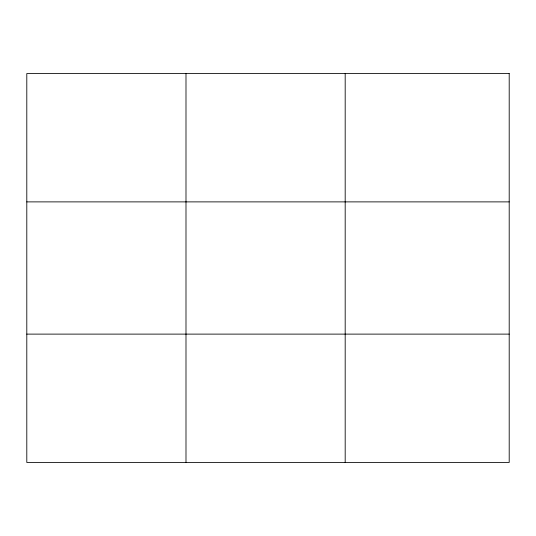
<?xml version="1.0" encoding="UTF-8"?>
<svg xmlns="http://www.w3.org/2000/svg" width="536" height="536" viewBox="0 0 536 536"><rect width="100%" height="100%" fill="white"/><g stroke="black" fill="none" stroke-linecap="round" stroke-linejoin="round"><path stroke-width="0.8" d="M185.992 73.546L185.992 462.454M345.184 73.546L345.184 462.454M26.8 201.884L509.2 201.884M26.8 334.116L509.2 334.116M509.2 73.546L509.2 462.454L26.8 462.454L26.8 73.546L509.2 73.546"/></g></svg>
